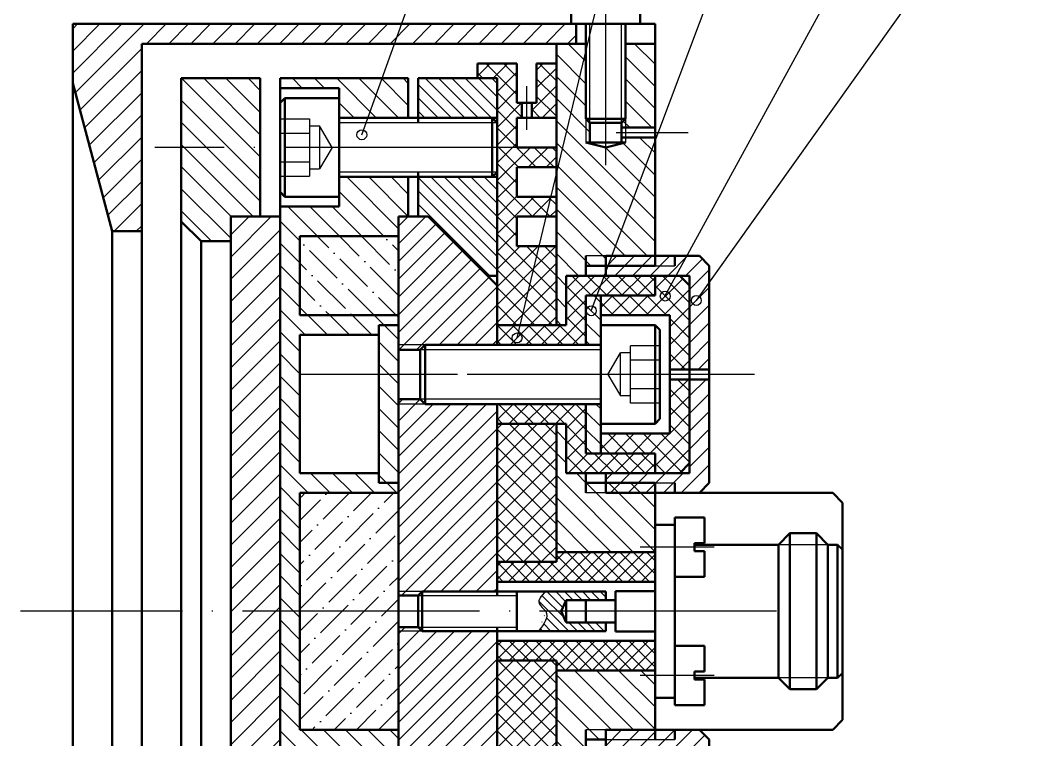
# Model space of a CAD drawing. Header units: millimetres. Extents: x -5427 to 3670, y -5891 to 948.
# Drawn here: x 1578.2 to 1681.4, y 188.8 to 261.7 of the extents above; entities that cross this region are included whole.
import ezdxf

# ---------------------------------------------------------------- set-up
doc = ezdxf.new("R2010")
doc.units = ezdxf.units.MM
doc.header["$MEASUREMENT"] = 0
doc.linetypes.add('ACAD_ISO04W100', pattern=[30, 24, -3, 0, -3])
doc.layers.add('оси', color=1, linetype='ACAD_ISO04W100')
doc.layers.add('Толстые', color=7, linetype='Continuous', lineweight=50)
doc.layers.add('Тонкие', color=140, linetype='Continuous', lineweight=25)
pattern_1 = [(135, (-32.13376869382773, 14.65053044209708), (-1.122532015133644, -1.122532015133644), [])]
pattern_2 = [(45, (-32.13376869382773, 14.65053044209708), (-0.8980256121069152, 0.8980256121069154), []), (135, (-32.13376869382773, 14.65053044209708), (-0.8980256121069154, -0.8980256121069152), [])]
pattern_3 = [(45, (-32.13376869382773, 14.65053044209708), (-0.8980256121069152, 0.8980256121069154), [])]

msp = doc.modelspace()

# ---------------------------------------------------------------- hatches: boundary and pattern name
at = {"layer": 'Тонкие'}
h = msp.add_hatch(dxfattribs=at)
h.set_pattern_fill('ANSI31', color=256, scale=0.5, style=0)
h.set_pattern_definition([(45, (-32.13376869382773, 14.65053044209708), (-1.122532015133644, 1.122532015133644), [])])
h.paths.add_polyline_path([(1590.548071126541, 259.3355669604346), (1634.547720933127, 259.3355668659563), (1634.547720916809, 261.3355632358023), (1634.047720915712, 261.3355632358025), (1634.047720915712, 261.3355669604317), (1583.548071126541, 261.3355669604343), (1583.548071126541, 255.3355799474404), (1587.548071126541, 240.3355799474563), (1590.548071126541, 240.3355799474472)])
h.paths.add_polyline_path([(1590.54807112654, 163.3355799474353), (1587.548071126541, 163.3355799474263), (1583.548071126541, 148.3355799474424), (1583.548071126541, 142.3355929344502), (1634.547720916809, 142.3355929344579), (1634.547720916809, 144.3355929344578), (1590.548071126539, 144.3355929344502)])
h = msp.add_hatch(dxfattribs=at)
h.set_pattern_fill('ANSI31', color=256, scale=0.5, angle=90, style=0)
h.set_pattern_definition(pattern_1)
h.paths.add_polyline_path([(1642.547720528907, 249.8355632259927), (1639.547720960612, 249.8355632325809), (1639.547720960612, 249.3355632820211), (1637.547720915712, 248.8355632510828), (1637.547720915712, 248.8355632799305), (1635.547720922501, 249.3355632489919), (1635.547720922501, 251.7355632358003), (1635.547720917995, 259.335566863809), (1632.547720915711, 259.3355668702508), (1632.547720915711, 230.8355799474431), (1633.547720292615, 230.8355799474433), (1633.547720292615, 235.8355799474432), (1635.54772029261, 235.8355799474432), (1635.54772029261, 237.8355799474432), (1637.54772029261, 237.8355799474432), (1642.547720319372, 237.8355799474433)])
h.paths.add_polyline_path([(1642.547720694789, 259.3355632176049), (1639.547720915711, 259.3355632358093), (1639.547720915711, 251.7355632706704), (1639.547720960612, 251.7355632706704), (1639.547720960612, 250.8355632325809), (1642.547720546368, 250.8355632259927)])
h.paths.add_polyline_path([(1642.547693592323, 214.8355799474404), (1637.547720292611, 214.83557994744), (1637.547720292611, 213.8355799474404), (1635.547720292611, 213.8355799474398), (1635.547720292611, 215.8355799474437), (1633.547720292616, 215.8355799474441), (1633.547720292615, 220.8355799474427), (1632.548043830992, 220.8355799474427), (1632.548043758589, 207.8355866636441), (1642.547708098809, 207.8355861623968)])
h.paths.add_polyline_path([(1642.54772053295, 195.8355861623909), (1632.548043833445, 195.8355865032431), (1632.548043784211, 182.8355816921222), (1633.547720969126, 182.8355817277165), (1633.547720791097, 187.8355817277156), (1635.547720791092, 187.8355817989276), (1635.547720719881, 189.8355817989316), (1637.547720719881, 189.8355818701431), (1642.547720746585, 189.8355820481717), (1642.547720688725, 193.0855861624198), (1642.54772053295, 193.0855861624198)])
h.paths.add_polyline_path([(1642.547721513381, 165.8355820481686), (1637.547721574419, 165.8355818701397), (1635.547721574419, 165.8355817989281), (1635.547721503207, 167.8355817989281), (1633.547721503212, 167.8355817277165), (1633.547721325183, 172.835581727716), (1632.547720915712, 172.8355816921104), (1632.547720915712, 144.3355929344575), (1635.547720916809, 144.335592934458), (1635.547720916808, 151.9355892041447), (1635.547720922501, 154.3355966458906), (1637.547720973408, 154.8355966293759), (1639.547720960612, 154.3355966128613), (1639.547720960612, 153.8355966623016), (1642.547721208188, 153.8355966688898)])
h.paths.add_polyline_path([(1642.547721182756, 152.8355966688898), (1639.547720960612, 152.8355966623016), (1639.547720960612, 151.9355966242122), (1639.547720915711, 151.9355891749681), (1639.547720915711, 144.3355892098371), (1641.547720711508, 144.3355892098372), (1641.547720729713, 144.3355892098292), (1641.547720729713, 144.3355929344592), (1641.547720915712, 144.3355929344592), (1641.547720915712, 144.3355891921604), (1642.547720966578, 144.3355891833222)])
h.paths.add_polyline_path([(1637.547720719881, 189.8355818701431), (1635.547720719881, 189.8355817989316), (1635.547720755487, 188.8355817989316), (1637.547720755487, 188.835581870143)], flags=16)
h.paths.add_polyline_path([(1637.547721538813, 166.8355818701396), (1635.547721538813, 166.8355817989281), (1635.547721574419, 165.8355817989281), (1637.547721574419, 165.8355818701397)], flags=17)
h.paths.add_polyline_path([(1635.947720903483, 154.3355966425876), (1635.547720922501, 154.3355966458905), (1635.5477209225, 151.9355892098383), (1635.9477209225, 152.3355892098379)], flags=17)
h.paths.add_polyline_path([(1639.547720960612, 152.8355966623015), (1639.147720919326, 152.8355966614231), (1639.147720919326, 152.3355892198692), (1639.547720960612, 151.9355891749682)], flags=17)
h.paths.add_polyline_path([(1639.547720960611, 154.3355966128613), (1639.147720919326, 154.3355966161642), (1639.147720919326, 153.8355966614231), (1639.547720960612, 153.8355966623015)], flags=16)
h.paths.add_polyline_path([(1637.547720292611, 214.8355799474399), (1635.547720292611, 214.8355799474398), (1635.547720292611, 213.8355799474398), (1637.547720292611, 213.8355799474404)], flags=16)
h.paths.add_polyline_path([(1637.54772029261, 237.8355799474432), (1635.54772029261, 237.8355799474432), (1635.54772029261, 236.8355799474432), (1637.54772029261, 236.8355799474432)], flags=16)
h.paths.add_polyline_path([(1635.9477209225, 251.335563235801), (1635.5477209225, 251.7355632358002), (1635.547720922501, 249.335563248992), (1635.947720903483, 249.3355632522949)], flags=17)
h.paths.add_polyline_path([(1639.547720960612, 249.8355632325809), (1639.147720919326, 249.8355632334593), (1639.147720919326, 249.3355632787183), (1639.547720960612, 249.3355632820212)], flags=16)
h.paths.add_polyline_path([(1639.547720960612, 251.7355632706704), (1639.147720919326, 251.3355632257691), (1639.147720919326, 250.8355632334593), (1639.547720960612, 250.8355632325809)], flags=17)
h = msp.add_hatch(dxfattribs=at)
h.set_pattern_fill('ANSI37', color=256, scale=0.4, style=0)
h.set_pattern_definition(pattern_2)
h.paths.add_polyline_path([(1628.547720915706, 257.3355669604346), (1624.547720915706, 257.3355671268105), (1624.547720790924, 255.835566960435), (1626.547720555137, 255.835566960435), (1626.547720525681, 251.3359184201237), (1626.548071126541, 251.3355678192613), (1626.547720525678, 251.3355678192613), (1626.547720509312, 248.8355653638365), (1628.547720915708, 248.8355650167014), (1628.547720915707, 251.8355799474417), (1629.047720915707, 251.8355799474417), (1629.047720915707, 253.3355669604334), (1628.547720915706, 253.3355669604334)])
h.paths.add_polyline_path([(1632.547720915712, 257.3355669604346), (1630.547720915705, 257.3355669604346), (1630.547720915706, 253.3355669604334), (1630.047720915707, 253.3355669604334), (1630.047720915707, 251.8355799474417), (1632.547720915711, 251.8355799474417)])
h.paths.add_polyline_path([(1632.547720915712, 238.8355799474417), (1628.547720915706, 238.8355799474417), (1628.547720915707, 241.8355799474417), (1632.547720915712, 241.8355799474417), (1632.547720915711, 243.8355799474417), (1628.547720915708, 243.8355799474417), (1628.547720915707, 246.8355799474417), (1632.547720915711, 246.8355799474417), (1632.547720915712, 248.8355799474417), (1629.004636941682, 248.8355799474417), (1629.004636941682, 248.8355649373956), (1626.547720509313, 248.8355653638365), (1626.547720492947, 246.3355675856012), (1626.548071126541, 246.3355675856012), (1626.547720492945, 246.3352169518383), (1626.547720391479, 230.8355799474417), (1632.547720915712, 230.8355799474431)])
h.paths.add_polyline_path([(1632.548043830992, 220.8355799474427), (1626.547716823911, 220.8355799474427), (1626.547691724508, 206.8355869644202), (1632.548043753019, 206.8355866636441)])
h.paths.add_polyline_path([(1632.548043837232, 196.8355865032431), (1626.547687015153, 196.8355867077732), (1626.547685802747, 182.8355814784748), (1632.54804378421, 182.8355816921222)])
h.paths.add_polyline_path([(1632.547720915712, 172.8355816921104), (1626.547720011791, 172.835581478477), (1626.547719893957, 154.835578839663), (1628.547720973521, 154.8355788232358), (1628.547720973521, 154.8355800027941), (1632.547720915712, 154.8355800077145), (1632.547720915712, 156.8355800077145), (1628.547720971061, 156.8355800027941), (1628.547720967371, 159.8355800027941), (1632.547720915712, 159.8355800077145), (1632.547720915712, 161.8355800077145), (1628.54772096491, 161.8355800027941), (1628.54772096122, 164.8355800027941), (1632.547720915712, 164.8355800077145)])
h.paths.add_polyline_path([(1632.547720915712, 151.8355800077144), (1630.047720977211, 151.8355800046392), (1630.047720979056, 150.3355929916476), (1630.547720915712, 150.3355929922626), (1630.547720915712, 146.3355929344538), (1632.547720915712, 146.335592934454)])
h.paths.add_polyline_path([(1628.547720915712, 150.3355929898024), (1629.047720979056, 150.3355929904175), (1629.047720977211, 151.8355800034092), (1628.547720977211, 151.8355800027941), (1628.547720973521, 154.8355788232358), (1626.547719893957, 154.835578839663), (1626.547719848133, 147.8355879525823), (1624.547720790924, 147.8355873425365), (1624.547720915705, 146.3355927680719), (1628.547720915712, 146.3355929344479)])
h = msp.add_hatch(dxfattribs=at)
h.set_pattern_fill('ANSI31', color=256, scale=0.5, angle=90, style=0)
h.set_pattern_definition(pattern_1)
h.paths.add_polyline_path([(1602.54807112654, 248.8355695293955), (1594.548070378377, 248.8355709179356), (1594.548069576774, 241.3355765599813), (1596.548071126541, 239.3355750102147), (1599.54807112654, 239.3355750102147), (1599.54807112654, 241.8355799474414), (1602.54807112654, 241.8355799474414)])
h.paths.add_polyline_path([(1602.54807112654, 255.8355669604351), (1594.548071126541, 255.835566960435), (1594.548070378377, 248.8355709179356), (1602.54807112654, 248.8355695293955)])
h.paths.add_polyline_path([(1599.54807112654, 164.3355750102147), (1596.548071126541, 164.3355750102147), (1594.54807112654, 162.3355750102145), (1594.54807112654, 160.8355799474412), (1600.54807112654, 160.8355799474412), (1600.54807112654, 157.8355885098704), (1602.548070453269, 157.8355875594007), (1602.548071126541, 161.8355799474413), (1599.54807112654, 161.8355799474413)])
h.paths.add_polyline_path([(1602.548060219678, 151.8355898218961), (1600.54807112654, 151.8355898218961), (1600.54807112654, 149.8350741193572), (1600.54807112654, 148.835579947443), (1594.548059690323, 148.8355799474412), (1594.548059583443, 147.8355830599954), (1602.548059492552, 147.8355816057469)])
h = msp.add_hatch(dxfattribs=at)
h.set_pattern_fill('ANSI31', color=256, scale=0.5, angle=90, style=0)
h.set_pattern_definition(pattern_1)
h.paths.add_polyline_path([(1617.548071222721, 245.8355675856012), (1610.548071126541, 245.8355675856012), (1610.548071126541, 242.8355675856012), (1604.548071252623, 242.8355675856012), (1604.548071650269, 201.8355799474413), (1606.548071126541, 201.8355799474413), (1606.548071126541, 213.8355799474413), (1616.548130548947, 213.8355799474413), (1616.548128447708, 214.8355799474412), (1614.54807112654, 214.835579947441), (1614.54807112654, 215.8355799474413), (1606.548071126541, 215.8355799474413), (1606.548071126541, 229.8355799474413), (1614.548071126541, 229.8355799474413), (1614.548071126541, 230.8355799474413), (1616.548094827871, 230.8355799474413), (1616.548092726632, 231.8355799474413), (1606.548071126541, 231.8355799474412), (1606.548071126542, 239.8355799474413), (1616.548075916714, 239.8355799474413), (1616.548071714234, 241.8355799474413), (1617.548071094481, 241.8355799367545)])
h.paths.add_polyline_path([(1617.54807058419, 255.835566960435), (1604.54807112654, 255.835566960435), (1604.54807113624, 254.8355675856012), (1610.548071126541, 254.8355675856012), (1610.548071126541, 251.8355683895487), (1617.54807058419, 251.8355680529166)])
h.paths.add_polyline_path([(1606.548071126541, 201.8355799474413), (1604.548071650269, 201.8355799474413), (1604.54807207701, 157.8355866089298), (1616.048422073305, 157.8355811435606), (1617.548068226034, 157.8355811435606), (1617.548072093368, 161.835570940756), (1616.548239813444, 161.835566438168), (1616.548235610936, 163.8355799474413), (1606.548071126541, 163.8355799474413), (1606.548071126541, 171.8355799474411), (1616.548218801018, 171.8355799474412), (1616.548216699778, 172.8355799474412), (1614.54807112654, 172.8355799474413), (1614.54807112654, 173.8355799474417), (1606.548071126541, 173.8355678916257), (1606.548071126541, 187.8355799474411), (1614.548071126539, 187.8355799474412), (1614.548071126539, 188.8355799474413), (1616.548183079942, 188.8355799474413), (1616.548180978702, 189.8355799474413), (1606.548071126541, 189.8355799474411)])
h.paths.add_polyline_path([(1617.548062425027, 151.8355898218961), (1616.048430751636, 151.8355898218961), (1616.048422073305, 151.8355811435607), (1616.048422073305, 151.8355898218961), (1604.54807112654, 151.8355898218961), (1604.548070814915, 147.8355812421827), (1616.54807084891, 147.8355849024591), (1617.54805855768, 147.8355852074781)])
h.paths.add_polyline_path([(1616.548094827871, 230.8355799474413), (1614.548071126541, 230.8355799474413), (1614.548071126541, 225.8355799474413), (1616.54810533407, 225.8355799474413)], flags=16)
h.paths.add_polyline_path([(1616.54810533407, 225.8355799474413), (1614.548071126541, 225.8355799474413), (1614.548071126541, 214.835579947441), (1616.548128447708, 214.8355799474412)], flags=17)
h.paths.add_polyline_path([(1616.548183079942, 188.8355799474413), (1614.548071126539, 188.8355799474413), (1614.54807112654, 177.835567051946), (1616.548206193606, 177.8355668420145)], flags=16)
h.paths.add_polyline_path([(1616.548206193607, 177.8355668420145), (1614.54807112654, 177.835567051946), (1614.54807112654, 173.8355799474411), (1614.54807112654, 172.8355799474412), (1616.548216699778, 172.8355799474413)], flags=17)
h.paths.add_polyline_path([(1617.548068226034, 157.8355811435606), (1616.048422073305, 157.8355811435606), (1616.548421836251, 157.3355813772207), (1617.548067742616, 157.3355813772207)])
h.paths.add_polyline_path([(1617.548062908437, 152.3355811435606), (1616.548421836251, 152.3355811435606), (1616.048430751636, 151.8355898218961), (1617.548062425028, 151.8355898218961)])
h = msp.add_hatch(dxfattribs=at)
h.set_pattern_fill('ANSI31', color=256, scale=0.3, angle=90, style=0)
h.set_pattern_definition([(135, (-32.13376869382773, 14.65053044209708), (-0.6735192090801865, -0.6735192090801864), [])])
h.paths.add_polyline_path([(1626.547720555136, 255.835566960435), (1618.54807058419, 255.835566960435), (1618.54807058419, 251.8355680048262), (1626.547720528952, 251.8355676201207)])
h.paths.add_polyline_path([(1626.547720489674, 245.8355675856012), (1618.548071122978, 245.8355675856012), (1618.54807109448, 241.8355799260677), (1619.54807109448, 241.835579915381), (1625.54807106242, 235.8355799474413), (1626.547720424211, 235.8355799474413)])
h.paths.add_polyline_path([(1626.547719979059, 167.8355799474412), (1625.548072093376, 167.8355799474412), (1619.548072093378, 161.8355799474428), (1618.548072093373, 161.8355754440994), (1618.548065325525, 154.8355789053688), (1626.547719893958, 154.835578839663)])
h.paths.add_polyline_path([(1626.547719893958, 154.835578839663), (1618.548065325525, 154.8355789053688), (1618.548058557681, 147.8355855125012), (1626.547719848133, 147.8355879525823)])
h = msp.add_hatch(dxfattribs=at)
h.set_pattern_fill('ANSI31', color=256, scale=0.5, style=0)
h.set_pattern_definition([(45, (-702.9354517040206, 409.2934708427505), (-1.122532015133644, 1.122532015133644), [])])
h.paths.add_polyline_path([(1599.54807112654, 201.8355799474413), (1604.548071650269, 201.8355799474413), (1604.548071262322, 241.8355799474414), (1599.54807112654, 241.8355799474413)])
h.paths.add_polyline_path([(1599.54807112654, 161.8355799474413), (1604.548072038216, 161.8355799474413), (1604.548071650269, 201.8355799474412), (1599.54807112654, 201.8355799474412)])
h = msp.add_hatch(dxfattribs=at)
h.set_pattern_fill('ANSI31', color=256, scale=0.4, style=0)
h.set_pattern_definition(pattern_3)
h.paths.add_polyline_path([(1626.547720417666, 234.8359305921942), (1619.54807109448, 241.835579915381), (1616.548071714234, 241.8355799474413), (1616.548099030351, 228.8355799474417), (1619.247722277323, 228.8355799474417), (1626.547720378386, 228.835579947441)])
h.paths.add_polyline_path([(1626.547697102952, 209.8355861623748), (1626.547720409541, 222.8355799474433), (1619.247720055556, 222.8355799474429), (1619.247720055556, 222.8355777256734), (1619.247719866824, 222.8355779144057), (1616.54811163779, 222.8355799474117), (1616.548151561336, 203.8355841834662), (1618.948043773436, 203.8355840040335), (1618.948049496189, 203.8355897267875), (1626.547687553717, 203.8355883447171), (1626.547688138875, 209.8355861623909)])
h.paths.add_polyline_path([(1626.547687274955, 199.8355848685723), (1618.948043806242, 199.8355840507863), (1618.948043806242, 199.835583967985), (1618.948043723441, 199.8355840507863), (1616.548159966295, 199.8355841313945), (1616.548199889857, 180.8355811225411), (1619.247720803277, 180.8355834403227), (1619.247720803277, 180.8355812185536), (1626.547685629547, 180.8355814784742)])
h.paths.add_polyline_path([(1626.547720024884, 174.8355814784777), (1618.747721253966, 174.8355812007519), (1616.548212497296, 174.8355811224367), (1616.548239813443, 161.8355664381679), (1619.548072093378, 161.8355799474428), (1626.547719985603, 168.8352278396693)])
h.paths.add_polyline_path([(1618.747725913351, 175.3355787453301), (1616.548211446681, 175.3355786670146), (1616.548212497296, 174.8355811224367), (1618.747721253966, 174.8355812007519), (1619.247721016912, 174.8355812185548), (1619.247721016912, 174.8355834403225)])
h.paths.add_polyline_path([(1619.247720803277, 180.8355834403227), (1616.548199889857, 180.8355811225411), (1616.548200940482, 180.3355789006718), (1618.747716380942, 180.3355789789873)])
h.paths.add_polyline_path([(1618.54804391488, 200.2355838557325), (1618.548043793417, 200.2355838557326), (1618.548043793416, 200.2355839747488), (1616.5481591258, 200.2355838678932), (1616.548159966296, 199.8355841313945), (1618.948043723441, 199.8355840507863)])
h.paths.add_polyline_path([(1618.948043773435, 203.8355840040335), (1616.548151561336, 203.8355841834662), (1616.548152401832, 203.4355838537962), (1618.548043773436, 203.4355840040339)])
h.paths.add_polyline_path([(1618.747715615417, 223.3355821692062), (1616.548110587165, 223.3355821692062), (1616.54811163779, 222.8355799474118), (1619.247717833785, 222.8355779144073), (1619.247717833787, 222.8355799474429), (1619.247717833785, 222.8355779144072), (1619.247719866824, 222.8355779144057)])
h.paths.add_polyline_path([(1619.247720055556, 228.8355799474417), (1616.548099030351, 228.8355799474417), (1616.548100080966, 228.3355824028637), (1618.74772029261, 228.3355824028637), (1619.247720055556, 228.3355824028637)])
h = msp.add_hatch(dxfattribs=at)
h.set_pattern_fill('ANSI36', color=256, scale=0.5, angle=90, style=0)
h.set_pattern_definition([(135, (-702.9354517040206, 409.2934708427505), (-3.086963041617522, 0.8418990113502338), [3.96875, -0.79375, 0, -0.79375])])
h.paths.add_polyline_path([(1616.548071840153, 239.8355799474413), (1606.548071126541, 239.8355799474413), (1606.548071126541, 231.8355799474413), (1616.548070834752, 231.8355799474413)])
h.paths.add_polyline_path([(1616.548063294239, 171.8355799474413), (1606.548071126541, 171.8355799474411), (1606.54807112654, 163.8355799474413), (1616.548062288837, 163.8355799474413)])
h = msp.add_hatch(dxfattribs=at)
h.set_pattern_fill('ANSI31', color=256, scale=0.4, style=0)
h.set_pattern_definition(pattern_3)
h.paths.add_polyline_path([(1648.047364169013, 236.8355799474429), (1647.047364169013, 237.8355799474433), (1644.54772029261, 237.8355799474433), (1644.54772029261, 236.8355799474432), (1642.54772029261, 236.8355799474432), (1637.54772029261, 236.8355799474432), (1637.54772029261, 235.8355799474432), (1646.047364169013, 235.8355799474432), (1646.047364169014, 226.3355799474466), (1648.047364169014, 226.3355799474457)])
h.paths.add_polyline_path([(1648.047364169014, 225.3355799474419), (1646.047364169014, 225.3355799474419), (1646.047364169015, 215.8355799474417), (1637.547720292611, 215.8355799474433), (1637.547720292611, 214.8355799474399), (1642.547720292611, 214.8355799474404), (1644.547720292611, 214.8355799474405), (1644.547720292611, 213.8355799474404), (1647.047364169013, 213.8355799474406), (1648.047364169014, 214.8355799474409)])
h.paths.add_polyline_path([(1648.04736463189, 188.83558224399), (1647.047364596283, 189.8355822083847), (1644.547720719881, 189.8355821193831), (1644.547720755487, 188.835582119383), (1642.547720755487, 188.8355820481715), (1637.547720755487, 188.835581870143), (1637.547720791092, 187.8355818701395), (1646.047364667496, 187.8355821727777), (1646.04736500575, 178.3355821727775), (1648.047365005749, 178.335582243989)])
h.paths.add_polyline_path([(1648.047365041356, 177.3355822439854), (1646.047365041356, 177.335582172773), (1646.04736537961, 167.8355821727762), (1637.547721503207, 167.8355818701397), (1637.547721538813, 166.8355818701397), (1642.547721538813, 166.8355820481686), (1644.547721538813, 166.8355821193802), (1644.547721574419, 165.8355821193803), (1647.047365450821, 165.835582208382), (1648.047365415216, 166.8355822439883)])
h.paths.add_polyline_path([(1644.547721538813, 166.8355821193802), (1642.547721538813, 166.8355820481686), (1642.547721513381, 165.8355820481687), (1642.547721574419, 165.8355820481687), (1644.547721574419, 165.8355821193802)])
h.paths.add_polyline_path([(1642.547721538813, 166.8355820481686), (1637.547721538813, 166.8355818701397), (1637.547721574419, 165.8355818701397), (1642.547721513381, 165.8355820481687)])
h.paths.add_polyline_path([(1642.547720746585, 189.8355820481715), (1637.547720719881, 189.835581870143), (1637.547720755487, 188.835581870143), (1642.547720764388, 188.8355820481715)])
h.paths.add_polyline_path([(1644.547720719881, 189.8355821193831), (1642.547720746585, 189.8355820481715), (1642.547720764388, 188.8355820481715), (1644.547720755487, 188.835582119383)], flags=16)
h.paths.add_polyline_path([(1642.547720301513, 214.8355799474404), (1637.547720292611, 214.8355799474399), (1637.547720292611, 213.8355799474399), (1642.547720319315, 213.8355799474404)])
h.paths.add_polyline_path([(1644.547720292611, 214.8355799474405), (1642.547720301513, 214.8355799474404), (1642.547720319315, 213.8355799474404), (1644.547720292611, 213.8355799474404)])
h.paths.add_polyline_path([(1642.547720319372, 237.8355799474432), (1642.54772029261, 237.8355799474432), (1637.54772029261, 237.8355799474432), (1637.54772029261, 236.8355799474432), (1642.54772030191, 236.8355799474432)], flags=17)
h.paths.add_polyline_path([(1644.547720292611, 237.8355799474433), (1642.547720319372, 237.8355799474432), (1642.54772030191, 236.8355799474432), (1644.54772029261, 236.8355799474432)], flags=16)
h = msp.add_hatch(dxfattribs=at)
h.set_pattern_fill('ANSI37', color=256, scale=0.35, style=0)
h.set_pattern_definition([(45, (-32.13376869382773, 14.65053044209708), (-0.7857724105935507, 0.7857724105935509), []), (135, (-32.13376869382773, 14.65053044209708), (-0.7857724105935509, -0.7857724105935507), [])])
h.paths.add_polyline_path([(1642.54772029261, 235.8355799474432), (1633.547720292615, 235.8355799474432), (1633.547720292615, 230.8355799474433), (1626.547720391479, 230.8355799474417), (1626.547720378386, 228.835579947441), (1635.547720292615, 228.8355799474402), (1635.547720292615, 233.8355799474432), (1642.54772029261, 233.8355799474415)])
h.paths.add_polyline_path([(1635.547720292614, 222.8355799474438), (1626.547720339108, 222.8355799474433), (1626.547720326015, 220.8355799474428), (1633.547720292615, 220.8355799474427), (1633.547720292616, 215.8355799474441), (1642.547720292612, 215.8355799474424), (1642.547720292612, 217.8355799474408), (1635.547720292613, 217.8355799474442)])
h = msp.add_hatch(dxfattribs=at)
h.set_pattern_fill('ANSI37', color=256, scale=0.4, style=0)
h.set_pattern_definition(pattern_2)
h.paths.add_polyline_path([(1646.047364169013, 234.8355799474433), (1645.047364169013, 235.8355799474432), (1642.54772029261, 235.8355799474432), (1642.54772029261, 233.8355799474415), (1637.047720292612, 233.8355799474428), (1637.047720292612, 231.8355799474433), (1644.047364169014, 231.8355799474414), (1644.047364169014, 226.3355799474474), (1646.047364169014, 226.3355799474465)])
h.paths.add_polyline_path([(1646.047364169014, 225.3355799474419), (1644.047364169014, 225.3355799474419), (1644.047364169015, 219.8355799474442), (1637.047720292613, 219.8355799474441), (1637.047720292613, 217.8355799474435), (1642.547720292612, 217.8355799474408), (1642.547720292612, 215.8355799474424), (1645.047364169016, 215.8355799474419), (1646.047364169015, 216.8355799474411)])
h.paths.add_polyline_path([(1646.047364703102, 186.8355821727786), (1645.047364667497, 187.8355821371717), (1642.547720791093, 187.8355820481694), (1642.547720862305, 185.8355820481709), (1637.047720862306, 185.8355818523364), (1637.047720933518, 183.8355818523359), (1644.04736480992, 183.8355821015637), (1644.047365005751, 178.335582101566), (1646.04736500575, 178.3355821727775)])
h.paths.add_polyline_path([(1646.047365041356, 177.335582172773), (1644.047365041356, 177.3355821015606), (1644.047365237188, 171.8355821015665), (1637.047721360786, 171.8355818523368), (1637.047721431998, 169.8355818523371), (1642.547721431996, 169.8355820481703), (1642.547721503207, 167.8355820481686), (1645.04736537961, 167.8355821371704), (1646.047365344004, 168.8355821727767)])
h = msp.add_hatch(dxfattribs=at)
h.set_pattern_fill('ANSI31', color=256, scale=0.4, angle=90, style=0)
h.set_pattern_definition([(135, (-32.13376869382773, 14.65053044209708), (-0.8980256121069154, -0.8980256121069152), [])])
h.paths.add_polyline_path([(1637.047720292612, 233.8355799474428), (1635.547720292615, 233.8355799474432), (1635.547720292615, 228.8355799474402), (1637.047720292612, 228.83557994744)])
h.paths.add_polyline_path([(1637.047720292613, 222.8355799474439), (1635.547720292614, 222.8355799474438), (1635.547720292613, 217.8355799474442), (1637.047720292613, 217.8355799474434)])
h.paths.add_polyline_path([(1637.047720862306, 185.8355818523364), (1635.547720862306, 185.835581798927), (1635.547721040336, 180.8355817989269), (1637.047721040335, 180.8355818523355), (1637.047720969088, 182.8365929532524)])
h.paths.add_polyline_path([(1637.04772125397, 174.8355818523395), (1635.547721253972, 174.8355817989307), (1635.547721432, 169.835581798928), (1637.047721431998, 169.8355818523371)])
h = msp.add_hatch(dxfattribs=at)
h.set_pattern_fill('ANSI36', color=256, scale=0.5, style=0)
h.set_pattern_definition([(45, (-702.9354517040206, 409.2934708427505), (0.8418990113502336, 3.086963041617522), [3.96875, -0.79375, 0, -0.79375])])
h.paths.add_polyline_path([(1616.548155763824, 201.8355799474413), (1606.548071126541, 201.8355799474413), (1606.548071126541, 189.8355799474411), (1616.548180978702, 189.8355799474413)])
h.paths.add_polyline_path([(1616.548130548947, 213.8355799474413), (1606.548071126541, 213.8355799474413), (1606.548071126541, 201.8355799474413), (1616.548155763824, 201.8355799474413), (1616.548150549512, 204.3171205307867), (1616.529262845627, 204.3171205307867), (1616.548150509825, 204.3360082039393)])
h = msp.add_hatch(dxfattribs=at)
h.set_pattern_fill('ANSI37', color=256, scale=0.3, angle=90, style=0)
h.set_pattern_definition([(135, (-32.13376869382773, 14.65053044209708), (-0.6735192090801865, -0.6735192090801864), []), (225, (-32.13376869382773, 14.65053044209708), (0.6735192090801864, -0.6735192090801865), [])])
h.paths.add_polyline_path([(1642.547708098809, 207.8355861623967), (1632.548043758589, 207.8355866636441), (1632.548043753019, 206.8355866636441), (1626.547691724508, 206.8355869644202), (1626.547688138877, 204.8355869644204), (1642.547714315879, 204.8355861623964)])
h.paths.add_polyline_path([(1642.54772053295, 198.8355861623909), (1626.547687188354, 198.8355867077733), (1626.547687015153, 196.8355867077732), (1632.548043837232, 196.8355865032431), (1632.548043833445, 195.8355865032431), (1642.54772053295, 195.8355861623909)])
h = msp.add_hatch(dxfattribs=at)
h.set_pattern_fill('ANSI31', color=256, scale=0.2, angle=90, style=0)
h.set_pattern_definition([(135, (-498.3347050272178, 409.2934770577001), (-0.4490128060534577, -0.4490128060534576), [])])
edge = h.paths.add_edge_path()
edge.add_line((1633.54772053295, 202.9655861624198), (1637.547720532951, 202.9655861624198))
edge.add_line((1637.547720532951, 202.9655861624198), (1637.547720532951, 203.8355863442509))
edge.add_line((1637.547720532951, 203.8355863442508), (1631.400324709942, 203.8355874622164))
edge.add_spline(control_points=[(1631.400324709942, 203.8355874622164), (1631.035018853935, 203.4076443169131), (1630.393650388397, 202.6563033955269), (1631.291341819192, 202.1073927921302), (1631.466607209209, 201.8355861623909)], knot_values=[0, 0, 0, 0, 1.356419349146966, 2.381469068400858, 2.381469068400858, 2.381469068400858, 2.381469068400893], degree=3, periodic=0)
edge.add_line((1631.466607209209, 201.8355861623909), (1633.04772053295, 201.8355861623909))
edge.add_line((1633.04772053295, 201.8355861623909), (1633.54772053295, 202.9655861624199))
edge = h.paths.add_edge_path()
edge.add_line((1633.047720532963, 201.8355861623909), (1631.466607209208, 201.8355861623909))
edge.add_spline(control_points=[(1631.466607209209, 201.8355861623909), (1631.830591767833, 201.2711083944348), (1631.284003625679, 200.5533468462813), (1630.737415483525, 199.8355852981281)], knot_values=[2.381469068400858, 2.381469068400858, 2.381469068400858, 2.381469068400893, 4.510253705196564, 4.510253705196564, 4.510253705196564, 4.510253705196564], degree=3, periodic=0)
edge.add_line((1630.737415483525, 199.8355852981281), (1637.547720532951, 199.8355860522688))
edge.add_line((1637.547720532951, 199.8355860522688), (1637.547720532951, 200.7055861624198))
edge.add_line((1637.547720532951, 200.7055861624198), (1633.54772053295, 200.7055861624198))
edge.add_line((1633.54772053295, 200.7055861624198), (1633.047720532963, 201.8355861623909))

# ---------------------------------------------------------------- linework, layer by layer
at = {"layer": 'оси'}
for p, q in [((1637.547720915712, 247.0192195492085), (1637.547720915712, 264.8683164384687)), ((1629.547720915707, 250.6182124020362), (1629.547720915707, 255.0346664500231)), ((1638.603533650434, 250.3355632358093), (1645.917819882774, 250.3355632176049)), ((1629.004636941682, 248.8355649373956), (1591.857037761384, 248.8355713850113)), ((1652.628558362159, 225.8355799474413), (1606.548071126541, 225.8355799474413)), ((1644.107294958966, 225.8355799474413), (1623.495978459563, 225.8355799474413)), ((1644.107294335873, 225.8355799474413), (1623.49597783647, 225.8355799474413)), ((1648.547720532949, 208.3355861623909), (1641.025434037706, 208.3355861623909)), ((1654.855564346357, 201.8355799474413), (1578.238105327315, 201.8355799474413)), ((1648.547720532951, 195.3355861623909), (1641.036198103036, 195.3355861623909))]:
    msp.add_line(p, q, dxfattribs=at)
at = {"layer": 'Толстые'}
for p, q in [((1634.047720915712, 264.8352126534473), (1634.047720915712, 261.3355620753564)), ((1641.047720915711, 261.3355632358007), (1641.047720915711, 264.8352007568674)), ((1583.548071126541, 261.3355669604343), (1583.548071126541, 142.3355929344502)), ((1583.548071126541, 261.3355669604343), (1642.547720720412, 261.3355669604313)), ((1634.047720915712, 261.3355632358025), (1641.047720915711, 261.3355632358007)), ((1634.547720933127, 259.3355668659564), (1634.547720916809, 261.3355632358026)), ((1635.547720916808, 251.7355632414938), (1635.547720916809, 261.3355632358025)), ((1639.547720915711, 261.3355632358007), (1639.547720915711, 251.7355632706704)), ((1642.547720729712, 261.3355669604313), (1642.54772030191, 236.8355799474432)), ((1590.54807112654, 144.3355929344502), (1590.548071126541, 259.3355669604346)), ((1590.548071126541, 259.3355669604346), (1635.547720916809, 259.335566863809)), ((1632.547720915712, 230.8355799474431), (1632.547720915711, 259.3355669604319)), ((1639.54772091571, 259.3355632358093), (1642.547720711508, 259.3355632176049)), ((1628.547720915706, 257.3355669604346), (1624.547720915706, 257.3355671268105)), ((1624.547720915706, 257.3355671268105), (1624.547720790924, 255.835566960435)), ((1628.547720915706, 253.3355669604346), (1628.547720915706, 257.3355669604346)), ((1630.547720915706, 253.3355669604327), (1630.547720915705, 257.3355669604346)), ((1632.547720915706, 257.3355669604346), (1630.547720915706, 257.3355669604346)), ((1583.548071126541, 255.3355799474404), (1587.548071126541, 240.3355799474563)), ((1594.548059583443, 147.8355830599954), (1594.54807112654, 255.835566960435)), ((1594.54807112654, 255.835566960435), (1602.54807112654, 255.8355669604351)), ((1602.54807112654, 255.8355669604351), (1602.54807112654, 241.8355700729863)), ((1604.54807207701, 157.8355866089298), (1604.54807112654, 255.835566960435)), ((1604.54807112654, 255.835566960435), (1617.54807058419, 255.835566960435)), ((1617.54807058419, 251.835566960435), (1617.54807058419, 255.835566960435)), ((1618.54807058419, 251.3355678192603), (1618.54807058419, 255.835566960435)), ((1618.54807058419, 255.835566960435), (1626.547720555136, 255.835566960435)), ((1626.547720555136, 255.835566960435), (1626.547720378386, 228.8355786368478)), ((1604.548071126541, 254.8355675856012), (1604.548071126541, 242.8355675856012)), ((1610.548071126541, 254.8355675856012), (1604.548071126541, 254.8355675856012)), ((1605.048433526338, 253.8356060163708), (1604.54843288266, 253.3355175355057)), ((1605.048420504086, 243.8355675856012), (1605.048433534284, 253.8356060163726)), ((1605.048433526338, 253.8356060163708), (1610.548071126541, 253.8365792417692)), ((1610.548071126541, 254.8355675856012), (1610.548071126541, 242.8355675856012)), ((1610.548071126541, 243.8355675856012), (1610.548071126541, 253.8365792417692)), ((1630.547720915706, 253.3355669604346), (1628.547720915706, 253.3355669604346)), ((1630.547720915707, 253.3355669604334), (1628.547720915707, 253.3355669604334)), ((1629.047720915707, 251.8355799474417), (1629.047720915707, 253.3355669604334)), ((1630.047720915707, 251.8355799474417), (1630.047720915707, 253.3355669604334)), ((1610.548071126541, 251.8355683895487), (1626.548071126541, 251.8355676201038)), ((1626.048071363595, 245.8355675856012), (1626.048071363595, 251.8355675856012)), ((1626.048071363595, 251.8355675856012), (1626.548071126541, 251.3355678192613)), ((1628.547720915707, 248.8355799474417), (1628.547720915707, 251.8355799474417)), ((1632.547720915707, 251.8355799474417), (1628.547720915707, 251.8355799474417)), ((1635.547720922501, 251.7355632358003), (1635.9477209225, 251.3355632358007)), ((1635.547720916808, 251.7355632414938), (1639.547720922501, 251.7355632706704)), ((1635.947720909309, 251.335563248992), (1639.147720975577, 251.3355632820212)), ((1635.9477209225, 251.3355632358007), (1635.947720903483, 249.3355632522949)), ((1639.547720922501, 251.7355632325589), (1639.147720926116, 251.3355632325593)), ((1639.147720919326, 251.3355632257694), (1639.147720919326, 249.3355632787183)), ((1639.147720919326, 250.8355632334593), (1642.547720546369, 250.8355632259927)), ((1639.147720919326, 249.8355632334593), (1642.547720528907, 249.8355632259927)), ((1632.547720915707, 248.8355799474417), (1628.547720915707, 248.8355799474417)), ((1635.547720922501, 249.335563248992), (1639.547720960612, 249.3355632820212)), ((1637.547720973408, 248.8355632655066), (1635.547720922501, 249.335563248992)), ((1635.547720922501, 249.335563248992), (1637.547720973408, 248.8355632655066)), ((1637.547720973408, 248.8355632655066), (1639.547720960612, 249.3355632820212)), ((1628.547720915707, 243.8355799474417), (1628.547720915707, 246.8355799474417)), ((1632.547720915707, 246.8355799474417), (1628.547720915707, 246.8355799474417)), ((1610.548071126541, 245.8355675856012), (1626.548071126541, 245.8355675856012)), ((1617.54807109448, 241.8355799474413), (1617.548071222721, 245.8355663969389)), ((1618.54807109448, 241.8355799474413), (1618.548071126541, 246.3355675856012)), ((1626.048071363595, 245.8355675856012), (1626.548071126541, 246.3355675856012)), ((1605.048420504087, 243.8355675856012), (1604.548421155594, 244.3355675856012)), ((1605.048420504087, 243.8355675856012), (1610.548071126541, 243.8355675856012)), ((1632.547720915708, 243.8355799474417), (1628.547720915707, 243.8355799474417)), ((1610.548071126541, 242.8355675856012), (1604.548071126541, 242.8355675856012)), ((1599.54807112654, 161.8355799474413), (1599.54807112654, 241.8355799474414)), ((1604.548071126541, 241.8355799474414), (1599.54807112654, 241.8355799474414)), ((1619.54807109448, 241.835579915381), (1616.54807112654, 241.8355799474413)), ((1616.548239813443, 161.8355664381679), (1616.548071714234, 241.8355799474413)), ((1619.548071073107, 241.8355799367545), (1626.547719044006, 234.8359319658545)), ((1632.547720915708, 241.8355799474417), (1628.547720915707, 241.8355799474417)), ((1628.547720915707, 238.8355799474417), (1628.547720915707, 241.8355799474418)), ((1594.54807112654, 241.3355750102147), (1596.54807112654, 239.3355750102147)), ((1587.548071126533, 240.3355799474862), (1587.548071126541, 163.3355799474255)), ((1590.548071126541, 240.3355799474472), (1587.548071126541, 240.3355799474563)), ((1616.548071126541, 239.8355799474413), (1606.548071126541, 239.8355799474413)), ((1606.548071126541, 231.8355799474413), (1606.548071126541, 239.8355799474413)), ((1596.54807112654, 239.3355750102147), (1596.54807112654, 164.3355750102147)), ((1596.54807112654, 239.3355750102147), (1599.54807112654, 239.3355750102147)), ((1632.547720915708, 238.8355799474417), (1628.547720915707, 238.8355799474417)), ((1635.54772029261, 237.8355799474432), (1635.54772029261, 235.8355799474432)), ((1637.54772029261, 237.8355799474432), (1637.54772029261, 235.8355799474432)), ((1647.047364169013, 237.8355799474433), (1637.54772029261, 237.8355799474432)), ((1644.54772029261, 237.8355799474433), (1644.54772029261, 236.8355799474432)), ((1648.047364169013, 236.8355799474433), (1647.047364169013, 237.8355799474433)), ((1642.54772029261, 236.8355799474432), (1635.54772029261, 236.8355799474432)), ((1648.047364169014, 214.8355799474408), (1648.047364169013, 236.8355799474427)), ((1626.54807112654, 235.8355799474413), (1625.54807112654, 235.8355799474413)), ((1646.047364169013, 235.8355799474432), (1633.547720292615, 235.8355799474432)), ((1633.547720292615, 230.8355799474431), (1633.547720292615, 235.8355799474432)), ((1642.54772029261, 235.8355799474432), (1642.54772029261, 233.8355799474415)), ((1646.047364169013, 234.8355799474432), (1645.047364169013, 235.8355799474432)), ((1646.047364169015, 215.8355799474417), (1646.047364169013, 235.8355799474432)), ((1642.54772029261, 233.8355799474415), (1635.547720292615, 233.8355799474432)), ((1635.547720292615, 228.8355799474396), (1635.547720292615, 233.8355799474432)), ((1637.047720292612, 233.8355799474429), (1637.047720292613, 217.8355799474435)), ((1616.548071126541, 231.8355799474413), (1606.548071126541, 231.8355799474413)), ((1644.047364169014, 231.8355799474414), (1637.047720292612, 231.8355799474433)), ((1644.047364169015, 219.8355799474442), (1644.047364169014, 231.8355799474414)), ((1614.54807112654, 214.8355799474413), (1614.548071126541, 230.8355799474413)), ((1616.54807112654, 230.8355799474413), (1614.548071126541, 230.8355799474413)), ((1626.54772029261, 230.8355799474417), (1633.547720292615, 230.8355799474433)), ((1637.047720292613, 230.8355805026955), (1637.047720292613, 220.8345688465275)), ((1637.047720292613, 220.8345688465275), (1637.047720292613, 230.8355805026955)), ((1642.547370915067, 230.8355805026955), (1637.047720292613, 230.8355805026955)), ((1642.547370915068, 230.8355805026955), (1642.54735788487, 220.8355420719241)), ((1642.547370915067, 230.8355805026955), (1643.04737026356, 230.3355805026955)), ((1643.047358536494, 221.335630552791), (1643.04737026356, 230.3355805026955)), ((1606.548071126541, 215.8355799474413), (1606.548071126541, 229.8355799474413)), ((1614.548071126541, 229.8355799474413), (1606.548071126541, 229.8355799474413)), ((1618.74772029261, 228.3355824028637), (1616.548070503448, 228.3355824028637)), ((1619.247720055556, 228.8355777256737), (1618.74772029261, 228.3355777256737)), ((1618.74772029261, 228.3355777256737), (1618.74772029261, 223.3355774920136)), ((1637.047720292613, 228.8355799474405), (1619.247720055556, 228.8355777256737)), ((1619.247720055556, 228.8355777256737), (1619.247720055556, 222.8355777256737)), ((1637.047720292613, 228.83557994744), (1619.247722277323, 228.8355799474417)), ((1648.047364169014, 226.3355799474457), (1644.047364169014, 226.3355799474474)), ((1648.047364169014, 225.3355799474419), (1644.047364169015, 225.3355799474419)), ((1618.74772029261, 223.3355821692062), (1616.548070503447, 223.3355821692062)), ((1619.247720055556, 222.8355777256737), (1618.74772029261, 223.3355774920136)), ((1618.74772029261, 223.3355774920136), (1618.74772029261, 223.3355774920136)), ((1619.247717833787, 222.8355799474429), (1637.047720292613, 222.8355799474439)), ((1626.54772033885, 222.7961495190801), (1626.547688138875, 204.8355861623909)), ((1635.547720292613, 217.8355799474442), (1635.547720292614, 222.8355799474442)), ((1626.54772029261, 220.8355799474427), (1633.547720292615, 220.8355799474427)), ((1632.548043830992, 220.8355799474427), (1632.548043753019, 206.8355866636441)), ((1633.547720292615, 220.8355799474406), (1633.547720292615, 215.8355799474441)), ((1642.547357892816, 220.8355420719259), (1637.047720292613, 220.8345688465275)), ((1642.547357892816, 220.8355420719259), (1643.047358536494, 221.335630552791)), ((1644.047364169015, 219.8355799474442), (1637.047720292614, 219.8355799474441)), ((1642.547720292612, 217.8355799474408), (1635.547720292613, 217.8355799474442)), ((1642.547720292612, 217.8355799474408), (1642.547720292612, 215.8355799474419)), ((1646.047364169015, 216.835579947441), (1645.047364169015, 215.8355799474413)), ((1614.54807112654, 215.8355799474413), (1606.548071126541, 215.8355799474413)), ((1646.047364169015, 215.8355799474417), (1633.547720292615, 215.8355799474441)), ((1635.547720292611, 213.8355799474397), (1635.547720292611, 215.8355799474398)), ((1637.547720292611, 213.8355799474399), (1637.547720292611, 215.8355799474399)), ((1616.54807112654, 214.8355799474413), (1614.54807112654, 214.835579947441)), ((1642.547720292611, 214.8355799474404), (1635.547720292611, 214.8355799474398)), ((1642.54769359231, 214.8355861623909), (1642.54774747359, 188.8355861624486)), ((1642.547720301513, 214.8355799474404), (1642.547720764388, 188.8355820481715)), ((1644.547720292611, 213.8355799474404), (1644.547720292611, 214.8355799474405)), ((1647.047364169014, 213.8355799474411), (1648.047364169014, 214.8355799474408)), ((1606.548071126541, 189.835579947441), (1606.548071126541, 213.8355799474413)), ((1616.54807112654, 213.8355799474413), (1606.548071126541, 213.8355799474413)), ((1647.047364169014, 213.8355799474406), (1637.547720292611, 213.8355799474399)), ((1660.547720532964, 213.8355799474417), (1647.047364169015, 213.8355799474418)), ((1661.547720532964, 212.8355799474417), (1660.547720532964, 213.8355799474417)), ((1661.547720532964, 212.8355799474417), (1661.547720532964, 190.8355799474417)), ((1644.54772053295, 210.5855861624198), (1642.54772053295, 210.5855861624198)), ((1642.54772053295, 193.0855861624198), (1642.54772053295, 210.5855861624198)), ((1644.54772053295, 192.3355799474412), (1644.54772053295, 211.335579947441)), ((1647.54772053295, 211.335579947441), (1644.54772053295, 211.335579947441)), ((1644.54772053295, 193.0855861624198), (1644.54772053295, 210.5855861624198)), ((1647.547720532951, 208.7355799474441), (1647.54772053295, 211.335579947441)), ((1626.547688138875, 209.8355861623909), (1626.547687514706, 203.4355824276017)), ((1656.19772053295, 209.7355799474411), (1655.04772053295, 208.585579947441)), ((1656.19772053295, 193.9355799474409), (1656.197720532949, 209.7355799474411)), ((1658.897720532951, 209.7355799474411), (1656.197720532949, 209.7355799474411)), ((1658.897720532951, 193.9355799474409), (1658.897720532951, 209.7355799474411)), ((1660.04772053295, 208.585579947441), (1658.897720532951, 209.7355799474411)), ((1647.547720532949, 208.7355799474441), (1646.54772053295, 208.7355799474473)), ((1646.547720532951, 207.9355799474409), (1646.54772053295, 208.7355799474411)), ((1655.047720532949, 208.585579947441), (1646.54772053295, 208.585579947441)), ((1655.047720532949, 195.0855799474406), (1655.04772053295, 208.585579947441)), ((1660.04772053295, 195.0855799474406), (1660.047720532951, 208.5855799474401)), ((1661.04772053295, 208.585579947441), (1660.047720532949, 208.585579947441)), ((1661.04772053295, 195.085579947441), (1661.04772053295, 208.585579947441)), ((1661.04772053295, 208.585579947441), (1661.54772053295, 208.085579947441)), ((1642.54772053295, 207.8355861623961), (1632.548043758588, 207.8355866636441)), ((1647.54772053295, 207.9355799474409), (1646.547720532951, 207.9355799474409)), ((1647.547720532951, 205.335579947441), (1647.547720532951, 207.9355799474407)), ((1661.54772053295, 195.585579947441), (1661.54772053295, 208.085579947441)), ((1594.54807112654, 206.8355750102147), (1594.54807112654, 159.8355750102147)), ((1632.548043753019, 206.8355866636441), (1626.547688489737, 206.8355869644204)), ((1647.54772053295, 205.335579947441), (1644.54772053295, 205.3355799474413)), ((1616.548043616198, 199.3352327991342), (1616.548043990085, 204.3359352225098)), ((1642.547720382571, 204.8355861623961), (1626.547688389484, 204.8355869644204)), ((1618.548043773436, 203.4355840040339), (1616.548045936633, 203.4355838537882)), ((1618.948043773436, 203.8355840040335), (1618.548043773436, 203.4355840040339)), ((1618.548043793417, 203.4355840240146), (1618.548043793417, 200.2355840072082)), ((1618.948043779129, 203.8355840097265), (1618.948043806242, 199.8355839679848)), ((1637.547720532951, 203.8355863442509), (1618.948049496189, 203.8355897267875)), ((1628.547687593532, 203.835587980997), (1628.547683611743, 199.8355850611659)), ((1637.547720532951, 202.9655861624198), (1637.547720532951, 203.8355863442509)), ((1642.54772053295, 203.8855861624197), (1638.54772053295, 203.8855861624197)), ((1638.547720532951, 199.7855861624197), (1638.547720532951, 203.8855861624197)), ((1633.04772053295, 201.8355861623909), (1633.54772053295, 202.9655861624198)), ((1633.54772053295, 200.7055861624196), (1633.54772053295, 202.9655861624198)), ((1638.54772053295, 202.9655861624198), (1633.54772053295, 202.9655861624198)), ((1635.54772053295, 200.7055861624196), (1635.54772053295, 202.9655861624198)), ((1633.04772053295, 201.8355861624198), (1633.54772053295, 200.7055861624198)), ((1618.548043795864, 200.2355839747488), (1616.548043683515, 200.235583867887)), ((1618.948043808305, 199.8355839659221), (1618.548043795864, 200.2355839747488)), ((1626.547687309594, 200.2355824147936), (1626.547685629547, 180.8355814784742)), ((1638.54772053295, 200.7055861624198), (1633.54772053295, 200.7055861624198)), ((1637.547720532951, 199.8355860522688), (1637.547720532952, 200.7055861624198)), ((1637.547720532951, 199.8355860522688), (1618.948043723441, 199.8355840507863)), ((1642.54772053295, 199.7855861624197), (1638.54772053295, 199.7855861624197)), ((1642.547720635209, 198.8355861623909), (1626.547686968667, 198.8355867077732)), ((1647.54772053295, 198.335579947441), (1644.54772053295, 198.335579947441)), ((1647.547720532951, 195.7355799474441), (1647.54772053295, 198.335579947441)), ((1632.548043837232, 196.8355865032431), (1626.547686900495, 196.8355867077732)), ((1632.548043837232, 196.8355865032431), (1632.548043784211, 182.8355816921222)), ((1642.54772053295, 195.8355861623909), (1632.548043833445, 195.8355865032431)), ((1647.547720532949, 195.7355799474441), (1646.54772053295, 195.7355799474473)), ((1646.547720532951, 194.9355799474409), (1646.54772053295, 195.7355799474411)), ((1655.04772053295, 195.085579947441), (1646.547720532951, 195.085579947441)), ((1656.19772053295, 193.9355799474409), (1655.04772053295, 195.085579947441)), ((1660.04772053295, 195.085579947441), (1658.897720532951, 193.9355799474409)), ((1661.04772053295, 195.085579947441), (1660.04772053295, 195.085579947441)), ((1661.54772053295, 195.585579947441), (1661.04772053295, 195.085579947441)), ((1647.54772053295, 194.9355799474409), (1646.547720532951, 194.9355799474409)), ((1647.547720532951, 192.335579947441), (1647.547720532951, 194.9355799474407)), ((1644.54772053295, 193.0855861624198), (1642.54772053295, 193.0855861624198)), ((1658.897720532951, 193.9355799474409), (1656.19772053295, 193.9355799474409)), ((1647.54772053295, 192.335579947441), (1644.54772053295, 192.3355799474413)), ((1661.547720532964, 190.8355799474417), (1660.547720532964, 189.8355799474417)), ((1616.54807112654, 189.8355799474413), (1606.548071126541, 189.8355799474411)), ((1635.547720719881, 189.8355817989316), (1635.547720791093, 187.8355817989316)), ((1637.547720755487, 188.835581870143), (1635.547720755487, 188.8355817989316)), ((1637.547720719881, 189.8355818701431), (1637.547720791093, 187.835581870143)), ((1647.047364596283, 189.8355822083847), (1637.547720719881, 189.8355818701431)), ((1644.547720719881, 189.835582119383), (1644.547720755487, 188.835582119383)), ((1647.047364596284, 189.8355822083842), (1648.04736463189, 188.8355822439902)), ((1660.547720532964, 189.8355799474417), (1647.047366857226, 189.8355799474418)), ((1648.04736463189, 188.8355822439902), (1648.047365415216, 166.8355822439884))]:
    msp.add_line(p, q, dxfattribs=at)
at = {"layer": 'Тонкие'}
for p, q in [((1612.838178210246, 250.1097047487692), (1624.253373797696, 281.987650243016)), ((1628.570222695212, 229.5332863390035), (1641.143524554563, 281.987650243016)), ((1636.091347166088, 232.2792000067035), (1654.784517807045, 281.987650243016)), ((1643.498458778954, 233.6852150774621), (1669.906439193446, 281.9876502430161)), ((1646.731540212031, 233.326194062111), (1681.415165897151, 282.0080748450782)), ((1635.947720902519, 251.335563248992), (1635.947720902519, 261.3355632358007)), ((1639.147720919326, 251.3355632820194), (1639.147720919326, 261.3355632358007)), ((1604.548430601617, 251.7362673224936), (1607.548430601617, 251.7362673224936)), ((1607.548430601617, 251.7362673224936), (1607.548376907073, 245.9348678487106)), ((1607.548423901664, 251.0123743833476), (1608.561276907073, 251.0131379381812)), ((1608.561276907073, 251.0131379381812), (1608.561276907073, 246.6600424651472)), ((1609.845401336527, 248.8325650457166), (1608.561276907073, 251.0131379381812)), ((1626.548071126541, 251.3355678192613), (1610.548071126541, 251.3355678192593)), ((1635.547720922501, 251.7355632358003), (1635.547720922501, 249.3355632489919)), ((1639.547720960612, 251.7355632706704), (1639.547720960612, 249.3355632820211)), ((1604.548427466501, 250.2859181762226), (1607.548392569232, 250.2859180030166)), ((1609.845401336527, 248.8325650457166), (1608.561276907073, 246.6600424651472)), ((1604.548425227976, 247.385217717155), (1607.548390330708, 247.385217543949)), ((1607.548383618888, 246.6600424816108), (1608.561276907073, 246.6600424651472)), ((1604.548423916162, 245.9348678487106), (1607.548376907073, 245.9348678487106)), ((1626.548071126541, 246.3355675856012), (1610.548071126541, 246.3355675856012)), ((1637.54772029261, 237.8355799474432), (1635.54772029261, 237.8355799474432)), ((1642.54772029261, 236.8355799474432), (1644.54772029261, 236.8355799474432)), ((1619.247722277323, 228.8355799474417), (1616.548070503448, 228.8355799474417)), ((1637.047720292613, 228.3355824028661), (1618.74772029261, 228.3355824028637)), ((1640.047360817537, 222.9348807658031), (1640.047414512081, 228.7362802395861)), ((1643.047367502992, 228.7362802395861), (1640.047414512081, 228.7362802395861)), ((1637.750390082627, 225.8385830425801), (1639.034514512081, 228.0111056231495)), ((1639.034514512081, 223.6580101501155), (1639.034514512081, 228.0111056231495)), ((1640.047407800266, 228.0111056066859), (1639.034514512081, 228.0111056231495)), ((1643.047366191178, 227.2859303711417), (1640.047401088446, 227.2859305443477)), ((1637.750390082627, 225.8385830425801), (1639.034514512081, 223.6580101501155)), ((1643.047363952653, 224.3852299120741), (1640.047398849922, 224.3852300852801)), ((1637.047720292613, 223.3355821692062), (1618.74772029261, 223.3355821692062)), ((1640.04736751749, 223.6587737049491), (1639.034514512081, 223.6580101501155)), ((1643.047360817537, 222.9348807658031), (1640.047360817537, 222.9348807658031)), ((1619.247719866824, 222.8355779144057), (1616.548070503448, 222.8355799474427)), ((1642.547720292611, 214.8355799474404), (1644.547720292611, 214.8355799474405)), ((1637.547720292611, 213.8355799474404), (1635.547720292611, 213.8355799474398)), ((1660.047720532951, 208.5855799474401), (1655.047720532949, 208.585579947441)), ((1618.948043773436, 203.8355840040335), (1616.548043952676, 203.8355841834742)), ((1618.548043773436, 203.4355840040339), (1628.547687195347, 203.4355820334762)), ((1618.548043793417, 200.2355838557326), (1628.547684009918, 200.235582016673)), ((1618.948043723441, 199.8355840507863), (1616.548043653608, 199.8355841313984)), ((1660.04772053295, 195.0855799474406), (1655.047720532949, 195.0855799474419)), ((1637.547720719881, 189.8355818701431), (1635.547720719881, 189.8355817989316)), ((1637.547720755487, 188.835581870143), (1644.547720755487, 188.835582119383))]:
    msp.add_line(p, q, dxfattribs=at)
for centre in [(1612.838178210246, 250.1097047487692), (1643.582023497676, 233.7687797961844), (1646.731540212031, 233.326194062111), (1636.091347166088, 232.2792000067035), (1628.570222695212, 229.5332863390035)]:
    msp.add_circle(centre, 0.5, dxfattribs=at)
msp.add_spline([(1631.400324709942, 203.8355874622164), (1630.803697965505, 202.6174290248352), (1631.466607209209, 201.8355861623909), (1630.737415483525, 199.8355852981281)], degree=3, dxfattribs=at)

doc.saveas('drawing.dxf')
